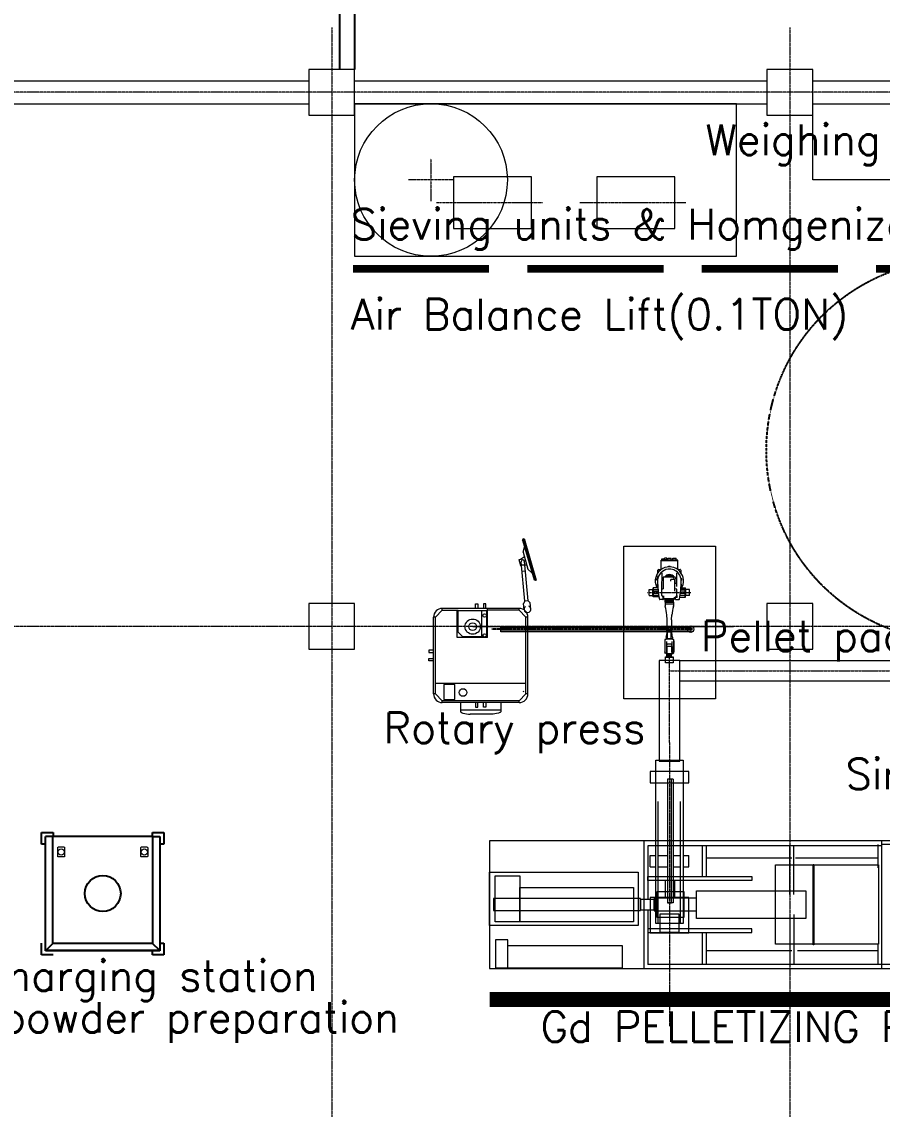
# Model space of a CAD drawing. Extents: x -59767 to 1106559, y -1290 to 1129522.
# Drawn here: x 100148 to 111419, y 289767 to 304019 of the extents above; entities that cross this region are included whole.
import ezdxf
from ezdxf.enums import TextEntityAlignment as Align

# ---------------------------------------------------------------- set-up
doc = ezdxf.new("R2010")
doc.units = 0
doc.linetypes.add('CENTER', pattern=[2, 1.25, -0.25, 0.25, -0.25])
doc.linetypes.add('HID', pattern=[3, 2, -1])
doc.layers.add('1', color=2, linetype='CONTINUOUS')
doc.layers.add('CY', color=4, linetype='CONTINUOUS')
for name, color, linetype, lineweight in [('COLUMN', 2, 'CONTINUOUS', 9), ('TEXT', 3, 'CONTINUOUS', 9), ('WALL_300', 7, 'CONTINUOUS', 9), ('중간선', 5, 'CONTINUOUS', 9), ('중심선', 1, 'CENTER', 9)]:
    doc.layers.add(name, color=color, linetype=linetype, lineweight=lineweight)
doc.styles.get("Standard").update_dxf_attribs({"font": 'romans.shx', "bigfont": 'whtgtxt.shx'})

# ---------------------------------------------------------------- blocks, each defined once
blk = doc.blocks.new('column600')
at = {"layer": 'COLUMN', "linetype": 'Continuous'}
blk.add_lwpolyline([(-300, -300), (300, -300), (300, 300), (-300, 300)], close=True, dxfattribs=at)

msp = doc.modelspace()

# ---------------------------------------------------------------- linework, layer by layer
at = {"layer": '1', "linetype": 'HID', "ltscale": 0.5}
msp.add_circle((112401.2, 298399.3), 2500, dxfattribs=at)
at = {"layer": 'CY'}
for p, q in [((104308.2, 305444.9), (104308.2, 303394.9)), ((104508.2, 305444.9), (104508.2, 303394.9))]:
    msp.add_line(p, q, dxfattribs=at)
at = {"layer": 'WALL_300', "linetype": 'Continuous', "lineweight": 9}
for p, q in [((98508.2, 303244.9), (103908.7, 303244.9)), ((104508.2, 303244.9), (109908.7, 303244.9)), ((110508.2, 303244.9), (115908.2, 303244.9)), ((98508.2, 302944.9), (103908.7, 302944.9)), ((104508.2, 302944.9), (109908.7, 302944.9)), ((110508.2, 302944.9), (115908.2, 302944.9))]:
    msp.add_line(p, q, dxfattribs=at)
at = {"layer": '중간선'}
for p, q in [((106706.2, 297226.6), (106717.2, 297242.6)), ((106706.2, 297226.6), (106857.4, 296703.9)), ((106717.2, 297242.6), (106726.8, 297245.4)), ((106717.2, 297242.6), (106875.2, 296696.2)), ((106726.8, 297245.4), (106884.8, 296698.9)), ((106679.1, 296977.2), (106718.1, 297000.1)), ((106714.8, 297065.6), (106732.6, 297135.3)), ((106714.8, 297065.6), (106778.7, 296844.6)), ((106718.1, 297000.1), (106731.5, 297007.9)), ((106656.9, 296970.8), (106679.1, 296977.2)), ((106656.9, 296970.8), (106679.1, 296893.9)), ((106679.1, 296893.9), (106701.3, 296900.3)), ((106738.7, 296424.8), (106689.3, 296942.7)), ((106701, 296900.2), (106762, 296902.3)), ((106782.5, 296429), (106732.4, 296950.9)), ((108521, 296839), (108521.3, 296960.3)), ((108521.3, 296960.3), (108741.3, 296959.9)), ((108522.3, 296960.3), (108522.3, 296963.5)), ((108543.9, 296963.5), (108522.3, 296963.5)), ((108532.7, 296978.5), (108548.3, 296978.5)), ((108532.7, 296963.5), (108532.7, 296978.5)), ((108537.3, 296963.5), (108537.3, 296970.5)), ((108559.2, 296970.4), (108537.3, 296970.5)), ((108540.5, 296970.5), (108540.5, 296978.5)), ((108542.8, 296963.5), (108542.8, 296970.5)), ((108713.9, 296963.2), (108543.9, 296963.5)), ((108548.3, 296978.5), (108563.9, 296978.4)), ((108554.3, 296970.4), (108548.3, 296970.5)), ((108553.7, 296963.4), (108553.8, 296970.4)), ((108556.1, 296970.4), (108556.1, 296978.4)), ((108559.2, 296963.4), (108559.2, 296970.4)), ((108598.8, 296967.7), (108563.8, 296967.7)), ((108563.8, 296963.4), (108563.8, 296967.7)), ((108598.8, 296965), (108563.8, 296965)), ((108563.9, 296967.7), (108563.9, 296978.4)), ((108597.3, 296987.6), (108565.3, 296987.6)), ((108565.3, 296967.7), (108565.3, 296987.6)), ((108597.3, 296967.7), (108597.3, 296987.6)), ((108598.8, 296963.4), (108598.8, 296967.7)), ((108601.7, 296965.4), (108727.7, 296965.1)), ((108601.7, 296963.4), (108601.7, 296965.4)), ((108605.8, 296967.7), (108656.8, 296967.6)), ((108605.8, 296965.4), (108605.8, 296967.7)), ((108608.2, 296967.6), (108608.3, 296987.5)), ((108608.3, 296987.5), (108654.4, 296987.5)), ((108620.1, 296884.6), (108642.1, 296884.6)), ((108620.1, 296874.8), (108620.1, 296884.6)), ((108642.1, 296874.8), (108642.1, 296884.6)), ((108654.3, 296967.6), (108654.4, 296987.5)), ((108656.8, 296965.3), (108656.8, 296967.6)), ((108671.8, 296967.5), (108722.8, 296967.4)), ((108671.8, 296965.2), (108671.8, 296967.5)), ((108674.2, 296967.5), (108674.3, 296987.4)), ((108674.3, 296987.4), (108720.4, 296987.3)), ((108740.3, 296963.1), (108713.9, 296963.2)), ((108720.3, 296967.4), (108720.4, 296987.3)), ((108722.8, 296965.1), (108722.8, 296967.4)), ((108727.7, 296963.1), (108727.7, 296965.1)), ((108740.3, 296959.9), (108740.3, 296963.1)), ((108741, 296838.7), (108741.3, 296959.9)), ((106745.2, 296820.4), (106701.4, 296816.2)), ((106778.7, 296844.6), (106831, 296795.2)), ((108465.8, 296704.4), (108465.8, 296716.4)), ((108468.8, 296719.4), (108474.5, 296719.4)), ((108474.9, 296746.4), (108474.8, 296719.4)), ((108475.9, 296746.4), (108474.9, 296746.4)), ((108475.9, 296747.4), (108475.8, 296719.5)), ((108485.2, 296750.4), (108478.9, 296750.4)), ((108481, 296798.7), (108481, 296830.4)), ((108491, 296840.4), (108511, 296840.3)), ((108526.1, 296795.3), (108531, 296795.3)), ((108533.6, 296583.3), (108533.9, 296792.3)), ((108550.4, 296740.3), (108550.1, 296585.3)), ((108674.9, 296740), (108550.4, 296740.3)), ((108659.3, 296712.4), (108687.3, 296712.3)), ((108693.8, 296739.7), (108678.2, 296739.7)), ((108686.8, 296728), (108686.8, 296712.3)), ((108714.3, 296719.7), (108708.3, 296719.7)), ((108708.8, 296735.4), (108708.8, 296718.6)), ((108717.8, 296719.7), (108714.3, 296719.7)), ((108717.8, 296719.7), (108717.7, 296657.7)), ((108727.6, 296618.6), (108727.9, 296791.9)), ((108735.8, 296794.9), (108731, 296794.9)), ((108751, 296839.9), (108771, 296839.9)), ((108781, 296829.8), (108781, 296798.1)), ((108792.8, 296718.8), (108787.2, 296718.8)), ((108795.8, 296703.8), (108795.8, 296715.8)), ((106875.2, 296696.2), (106857.4, 296703.9)), ((106884.8, 296698.9), (106875.2, 296696.2)), ((108365.4, 296502.6), (108365.6, 296578.6)), ((108367.6, 296580.6), (108413.6, 296580.5)), ((108413.4, 296500.5), (108413.6, 296580.5)), ((108413.6, 296580), (108417.6, 296580)), ((108417.4, 296480.5), (108417.6, 296600.5)), ((108417.4, 296480.5), (108417.6, 296600.5)), ((108479, 296600.4), (108417.6, 296600.5)), ((108417.6, 296579.5), (108480.7, 296579.4)), ((108423.4, 296480.5), (108423.6, 296600.5)), ((108463.6, 296623.4), (108477.6, 296623.4)), ((108463.6, 296618.2), (108463.6, 296622.6)), ((108463.6, 296617.4), (108477.6, 296617.4)), ((108463.6, 296613.4), (108477.6, 296613.4)), ((108463.6, 296612.4), (108463.6, 296612.6)), ((108463.6, 296612.4), (108477.6, 296612.4)), ((108463.7, 296628.4), (108477.3, 296628.4)), ((108463.7, 296628.2), (108463.7, 296628.4)), ((108463.7, 296627.4), (108477.3, 296627.4)), ((108468.8, 296701.4), (108470.9, 296701.4)), ((108473.1, 296600.4), (108473.1, 296612.4)), ((108473.2, 296628.4), (108473.2, 296643.9)), ((108474.8, 296699.5), (108474.7, 296647.4)), ((108475.6, 296612.4), (108475.7, 296628.4)), ((108475.8, 296697.5), (108475.7, 296648.2)), ((108477.6, 296612.4), (108477.6, 296621.1)), ((108532.4, 296500.3), (108532.6, 296580.3)), ((108537.6, 296585.3), (108550.1, 296585.3)), ((108643.3, 296696.4), (108643.3, 296687.4)), ((108703, 296559.3), (108703.3, 296696.3)), ((108714.2, 296657.7), (108703.1, 296657.7)), ((108723.6, 296584.9), (108703.6, 296585)), ((108717.7, 296657.7), (108714.2, 296657.7)), ((108728.4, 296499.9), (108728.6, 296579.9)), ((108843.6, 296578.7), (108780.4, 296578.8)), ((108782.2, 296599.8), (108843.6, 296599.7)), ((108797.6, 296622.8), (108783.6, 296622.8)), ((108783.6, 296611.8), (108783.6, 296620.6)), ((108797.6, 296616.8), (108783.6, 296616.8)), ((108797.6, 296612.8), (108783.6, 296612.8)), ((108797.6, 296611.8), (108783.6, 296611.8)), ((108797.7, 296626.8), (108784, 296626.8)), ((108797.7, 296627.8), (108784.1, 296627.8)), ((108785.6, 296611.8), (108785.7, 296627.8)), ((108788.1, 296599.8), (108788.1, 296611.8)), ((108788.2, 296627.8), (108788.2, 296643.3)), ((108792.8, 296700.8), (108790.7, 296700.8)), ((108797.6, 296617.6), (108797.6, 296622)), ((108797.6, 296611.8), (108797.6, 296612)), ((108797.7, 296627.6), (108797.7, 296627.8)), ((108837.4, 296479.7), (108837.6, 296599.7)), ((108843.4, 296479.7), (108843.6, 296599.7)), ((108843.4, 296479.7), (108843.6, 296599.7)), ((108843.6, 296580.2), (108843.4, 296499.2)), ((108847.6, 296579.2), (108843.6, 296579.2)), ((108847.4, 296499.7), (108847.6, 296579.7)), ((108893.6, 296579.6), (108847.6, 296579.7)), ((108895.4, 296501.6), (108895.6, 296577.6)), ((106738.7, 296424.8), (106718.4, 296395.2)), ((106782.5, 296429), (106738.7, 296424.8)), ((106808, 296403.8), (106782.5, 296429)), ((108367.4, 296500.6), (108413.4, 296500.5)), ((108413.4, 296501), (108417.4, 296501)), ((108417.4, 296501.5), (108490.4, 296501.4)), ((108493.9, 296480.4), (108417.4, 296480.5)), ((108423.5, 296555.5), (108483.1, 296555.4)), ((108423.5, 296525.5), (108486.9, 296525.4)), ((108544, 296448.3), (108504.2, 296448.3)), ((108538.2, 296494), (108545.3, 296481.6)), ((108548.6, 296450.5), (108548.7, 296478.1)), ((108549, 296477.9), (108552.4, 296476)), ((108551.6, 296451.8), (108560.7, 296462.6)), ((108552.4, 296495.7), (108552.4, 296462.7)), ((108559.9, 296462.7), (108552.4, 296462.7)), ((108562.7, 296460.7), (108697.9, 296460.5)), ((108563.9, 296460.7), (108563.8, 296453.7)), ((108563.9, 296460.7), (108563.8, 296453.7)), ((108696.8, 296453.5), (108563.8, 296453.7)), ((108696.8, 296453.5), (108563.8, 296453.7)), ((108572.8, 296447.2), (108572.8, 296453.7)), ((108572.8, 296447.2), (108687.8, 296447)), ((108685.3, 296447), (108572.8, 296447.2)), ((108575.3, 296412.2), (108575.3, 296447.2)), ((108575.3, 296431.7), (108685.3, 296431.5)), ((108685.3, 296447), (108687.8, 296447)), ((108685.3, 296412), (108685.3, 296447)), ((108685.3, 296431.5), (108685.3, 296447)), ((108685.3, 296447), (108687.8, 296447)), ((108685.3, 296412), (108685.3, 296447)), ((108691.3, 296446), (108685.3, 296446)), ((108687.8, 296447), (108687.8, 296453.5)), ((108691.3, 296453.5), (108691.3, 296446)), ((108691.3, 296446.5), (108691.5, 296446.5)), ((108691.5, 296446.5), (108691.6, 296453.5)), ((108691.5, 296447), (108695.3, 296447)), ((108735.8, 296539.9), (108691.9, 296540)), ((108695.3, 296453.5), (108695.3, 296447)), ((108696.9, 296460.5), (108696.8, 296453.5)), ((108697.9, 296460.5), (108697.9, 296479.5)), ((108711.8, 296477.6), (108697.9, 296469.7)), ((108709.1, 296451.5), (108697.9, 296464.9)), ((108728.4, 296475.2), (108708.4, 296475.2)), ((108712, 296451.1), (108712.1, 296473.7)), ((108722.7, 296493.7), (108715.5, 296481.3)), ((108716.7, 296448), (108756.6, 296447.9)), ((108728.4, 296499.2), (108728.4, 296499.2)), ((108731.4, 296478.2), (108731.4, 296496.2)), ((108766.9, 296479.9), (108843.4, 296479.7)), ((108843.4, 296500.7), (108770.4, 296500.9)), ((108837.5, 296524.7), (108774.1, 296524.8)), ((108837.5, 296554.7), (108777.9, 296554.8)), ((108847.4, 296500.2), (108843.4, 296500.2)), ((108893.4, 296499.6), (108847.4, 296499.7)), ((105656.2, 296306.6), (105566.2, 296216.6)), ((106662.2, 296331.6), (105656.2, 296331.6)), ((105656.2, 296306.6), (105656.2, 296331.6)), ((105656.2, 296306.6), (105863.2, 296306.6)), ((105853.2, 295947.6), (105853.2, 296306.6)), ((105863.2, 296017.6), (105863.2, 296306.6)), ((106241.2, 296297.6), (105863.2, 296297.6)), ((106091.2, 296331.6), (106091.2, 296391.6)), ((106091.2, 296391.6), (106121.2, 296391.6)), ((106121.2, 296391.6), (106121.2, 296331.6)), ((106176.2, 295957.6), (106176.2, 296297.6)), ((106227.2, 296391.6), (106197.2, 296391.6)), ((106197.2, 296391.6), (106197.2, 296331.6)), ((106227.2, 296331.6), (106227.2, 296391.6)), ((106662.2, 296306.6), (106241.2, 296306.6)), ((106241.2, 295947.6), (106241.2, 296306.6)), ((106248.2, 295947.6), (106248.2, 296331.6)), ((106662.2, 296306.6), (106662.2, 296331.6)), ((106752.2, 296216.6), (106662.2, 296306.6)), ((106726.5, 296312), (106718.4, 296395.2)), ((106815.8, 296319.7), (106808, 296403.8)), ((108575.3, 296411.2), (108575.2, 296366.2)), ((108685.2, 296384.5), (108575.2, 296384.7)), ((108577.4, 296357.9), (108575.2, 296366.2)), ((108575.3, 296412.2), (108685.3, 296412)), ((108575.3, 296412.2), (108685.3, 296412)), ((108575.3, 296411.2), (108685.3, 296411)), ((108588.3, 296412.2), (108588.3, 296411.2)), ((108672.3, 296412), (108672.3, 296411)), ((108682.9, 296357.7), (108685.2, 296366)), ((108682.9, 296357.7), (108685.2, 296366)), ((108685.3, 296411), (108685.2, 296366)), ((105566.2, 296216.6), (105541.2, 296216.6)), ((105541.2, 295210.6), (105541.2, 296216.6)), ((105566.2, 295210.6), (105566.2, 296216.6)), ((106777.2, 296216.6), (106752.2, 296216.6)), ((106752.2, 295210.6), (106752.2, 296216.6)), ((106777.2, 295210.6), (106777.2, 296216.6)), ((108600.4, 296182.4), (108596.2, 296244.4)), ((108659.3, 296182.3), (108663.7, 296244.3)), ((105923.2, 295957.6), (105863.2, 296017.6)), ((106054.2, 296091.6), (109472.1, 296091.6)), ((106425.1, 296023.6), (106425.1, 296093.6)), ((106425.1, 296093.6), (108910.1, 296093.6)), ((106425.1, 296078.6), (108910.1, 296078.6)), ((106425.1, 296038.6), (108910.1, 296038.6)), ((108910.1, 296023.6), (106425.1, 296023.6)), ((108602.1, 296046.6), (108602.1, 296034.5)), ((108657.1, 296046.5), (108657.1, 296046.8)), ((108657.1, 296046.5), (108657.1, 296034.4)), ((108910.1, 296093.6), (108910.1, 296023.6)), ((106248.2, 295947.6), (105853.2, 295947.6)), ((106176.2, 295957.6), (105923.2, 295957.6)), ((108570.2, 295908), (108569.9, 295759.9)), ((108572.9, 295912.7), (108570.2, 295908)), ((108572.9, 295923.5), (108572.6, 295744.4)), ((108585.7, 295927.5), (108573.5, 295924.3)), ((108671.2, 295929), (108587.6, 295929.2)), ((108587.9, 295955.9), (108595.2, 295982.7)), ((108587.9, 295955.9), (108587.9, 295933.2)), ((108587.9, 295929.2), (108587.9, 295933.2)), ((108670.9, 295933), (108587.9, 295933.2)), ((108670.9, 295933), (108587.9, 295933.2)), ((108587.9, 295933.2), (108670.9, 295933)), ((108594.8, 295897), (108594.7, 295834.7)), ((108653.8, 295860.1), (108604.8, 295860.2)), ((108663.8, 295896.9), (108663.7, 295834.5)), ((108670.9, 295955.8), (108663.8, 295982.6)), ((108670.9, 295955.8), (108670.9, 295933)), ((108670.9, 295929), (108670.9, 295933)), ((108673.1, 295927.4), (108685.3, 295924.1)), ((108685.9, 295923.3), (108685.6, 295744.2)), ((108685.9, 295912.5), (108688.6, 295907.8)), ((108688.6, 295907.8), (108688.3, 295759.7)), ((105541.2, 295781.6), (105481.2, 295781.6)), ((105481.2, 295781.6), (105481.2, 295751.6)), ((105481.2, 295751.6), (105541.2, 295751.6)), ((108572.6, 295755.2), (108569.9, 295759.9)), ((108575.9, 295742.9), (108573.2, 295743.6)), ((108589.1, 295742.7), (108577.2, 295742.7)), ((108592.2, 295832.7), (108592.1, 295745.7)), ((108595.1, 295760.2), (108592.1, 295760.2)), ((108595.2, 295820.2), (108592.2, 295820.2)), ((108593.7, 295833.7), (108593.2, 295833.7)), ((108595.1, 295759.2), (108595.2, 295821.2)), ((108596.6, 295759.2), (108595.1, 295759.2)), ((108596.7, 295821.2), (108595.2, 295821.2)), ((108596.7, 295832.2), (108596.5, 295736.2)), ((108661.5, 295736), (108596.6, 295736.2)), ((108660.7, 295832), (108596.8, 295832.2)), ((108597, 295728.2), (108597, 295736.2)), ((108597, 295728.2), (108661, 295728)), ((108597.5, 295724.2), (108597.5, 295728.2)), ((108597.5, 295724.2), (108660.5, 295724.1)), ((108598, 295703.7), (108598, 295724.2)), ((108660, 295703.6), (108660, 295724.1)), ((108660.5, 295724.1), (108660.5, 295728)), ((108661, 295728), (108661, 295736)), ((108661.7, 295831), (108661.6, 295736)), ((108661.6, 295759), (108663.1, 295759)), ((108661.7, 295821), (108663.2, 295821)), ((108663.1, 295759), (108663.2, 295821)), ((108666.1, 295760.8), (108663.1, 295760.8)), ((108666.2, 295819.3), (108663.2, 295819.3)), ((108664.7, 295833.5), (108666.2, 295833.5)), ((108666.1, 295760), (108666.2, 295820)), ((108667.1, 295760), (108666.1, 295760)), ((108667.2, 295820), (108666.2, 295820)), ((108667.2, 295832.5), (108667.1, 295745.5)), ((108672.1, 295742.5), (108670.1, 295742.5)), ((108670.1, 295742.5), (108670.1, 295741.3)), ((108670.1, 295741.3), (108680.1, 295741.3)), ((108672.1, 295742.5), (108680.9, 295742.5)), ((108680.1, 295742.5), (108680.1, 295741.3)), ((108682.2, 295742.7), (108685, 295743.4)), ((108685.6, 295755), (108688.3, 295759.7)), ((105481.2, 295645.6), (105481.2, 295675.6)), ((105481.2, 295675.6), (105541.2, 295675.6)), ((105541.2, 295645.6), (105481.2, 295645.6)), ((108578.8, 295616.9), (108579, 295696.9)), ((108678.8, 295616.7), (108578.8, 295616.9)), ((108579, 295696.9), (108679, 295696.7)), ((108679, 295693), (108579, 295693.2)), ((108579, 295693.2), (108579, 295687.2)), ((108679, 295687), (108579, 295687.2)), ((108596.5, 295696.9), (108596.5, 295699.2)), ((108661.5, 295699), (108596.5, 295699.2)), ((108598, 295703.7), (108660, 295703.6)), ((108604.2, 295699.7), (108604.2, 295703.7)), ((108653.7, 295699.6), (108604.2, 295699.7)), ((108610, 295699.1), (108610, 295699.6)), ((108648, 295699.6), (108653.7, 295699.6)), ((108648, 295699.1), (108648, 295699.6)), ((108653.7, 295699.6), (108653.7, 295703.6)), ((108656.5, 295696.8), (108656.5, 295699.1)), ((108661.5, 295696.8), (108661.5, 295699)), ((108679, 295696.7), (108678.8, 295616.7)), ((108679, 295693), (108679, 295687)), ((106752.2, 295348.6), (105566.2, 295348.6)), ((105566.2, 295210.6), (105541.2, 295210.6)), ((105566.2, 295210.6), (105656.2, 295120.6)), ((106752.2, 295210.6), (106662.2, 295120.6)), ((106717.2, 295242.6), (106726.8, 295245.4)), ((106777.2, 295210.6), (106752.2, 295210.6)), ((105656.2, 295095.6), (105656.2, 295120.6)), ((106662.2, 295120.6), (105656.2, 295120.6)), ((106662.2, 295095.6), (105656.2, 295095.6)), ((105896.2, 295095.6), (105896.2, 294975.6)), ((106091.2, 295095.6), (106091.2, 295035.6)), ((106091.2, 295035.6), (106121.2, 295035.6)), ((106121.2, 295035.6), (106121.2, 295095.6)), ((106197.2, 295035.6), (106197.2, 295095.6)), ((106227.2, 295035.6), (106197.2, 295035.6)), ((106227.2, 295095.6), (106227.2, 295035.6)), ((106422.2, 295095.6), (106422.2, 294975.6)), ((106662.2, 295095.6), (106662.2, 295120.6)), ((106422.2, 294995.6), (105896.2, 294995.6)), ((106297.2, 294943.1), (106021.2, 294943.1)), ((108678.7, 294094), (108606.7, 294094)), ((108678.7, 294094), (108678.7, 292473.7)), ((108485.5, 292203.3), (108485.5, 293800.2)), ((108777.8, 292203.3), (108777.8, 293800.2)), ((108300.4, 291613.3), (108300.4, 293285.2)), ((111409.2, 293221.3), (108350.4, 293221.3)), ((108350.4, 293221.3), (108350.4, 292518)), ((109065.4, 292816.5), (109065.4, 293221.3)), ((109115.4, 292816.5), (109115.4, 293221.3)), ((110209.2, 292580.5), (110209.2, 293221.3)), ((110259.2, 292580.5), (110259.2, 293221.3)), ((111359.1, 293235.2), (111359.1, 292932.1)), ((111409.1, 293285.2), (111409.1, 291613.3)), ((112240.4, 293235.2), (111409.1, 293235.2)), ((111409.1, 293235.2), (111409.1, 292479)), ((108376.9, 292944), (108376.9, 293094)), ((108376.9, 293094), (108452.6, 293094)), ((108485.5, 293094), (108606.7, 293094)), ((108678.7, 293094), (108777.8, 293094)), ((108810.7, 293094), (108886.2, 293094)), ((108886.2, 292944), (108886.2, 293094)), ((110234.2, 293057.1), (109115.4, 293057.1)), ((111359.2, 293057.1), (110284.2, 293057.1)), ((108376.9, 292944), (108452.6, 292944)), ((108485.5, 292944), (108606.7, 292944)), ((108678.7, 292944), (108777.8, 292944)), ((108810.7, 292944), (108886.2, 292944)), ((108575.4, 292766.5), (108575.4, 292532.1)), ((108700.4, 292532.1), (108700.4, 292766.5)), ((108678.7, 292473.7), (108606.7, 292473.7)), ((108350.4, 292379.9), (108350.4, 291663.3)), ((110209.2, 292318), (110209.2, 291663.3)), ((110259.2, 292318), (110259.2, 291663.3)), ((109065.4, 291663.3), (109065.4, 292082.1)), ((109115.4, 291663.3), (109115.4, 292082.1)), ((111359.2, 291928.9), (111359.2, 291663.3)), ((110234.2, 291841.5), (109115.4, 291841.5)), ((111359.2, 291841.5), (110309.2, 291841.5)), ((111409.2, 291663.3), (108350.4, 291663.3)), ((112240.4, 291663.3), (111409.1, 291663.3))]:
    msp.add_line(p, q, dxfattribs=at)
at = {"layer": '중간선', "linetype": 'Continuous', "lineweight": 25}
for p, q in [((100408.7, 293242.9), (100408.7, 293392.9)), ((100408.7, 293392.9), (100558.7, 293392.9)), ((100458.7, 291842.9), (100458.7, 293342.9)), ((100462.7, 293342.9), (100458.7, 293342.9)), ((100554.7, 293342.9), (100462.7, 293342.9)), ((100554.7, 291938.9), (100554.7, 293342.9)), ((100558.7, 293342.9), (100554.7, 293342.9)), ((100558.7, 293392.9), (100558.7, 293342.9)), ((101858.7, 293342.9), (100558.7, 293342.9)), ((101858.7, 293392.9), (102008.7, 293392.9)), ((101858.7, 293342.9), (101858.7, 293392.9)), ((101858.7, 293342.9), (101862.7, 293342.9)), ((101862.7, 293342.9), (101862.7, 291938.9)), ((101862.7, 293342.9), (101954.7, 293342.9)), ((101954.7, 293342.9), (101958.7, 293342.9)), ((101958.7, 293342.9), (101958.7, 291842.9)), ((102008.7, 293392.9), (102008.7, 293242.9)), ((100458.7, 293242.9), (100408.7, 293242.9)), ((102008.7, 293242.9), (101958.7, 293242.9)), ((100408.7, 291792.9), (100408.7, 291942.9)), ((100462.7, 291846.9), (100554.7, 291938.9)), ((101862.7, 291938.9), (100554.7, 291938.9)), ((101954.7, 291846.9), (101862.7, 291938.9)), ((101958.7, 291942.9), (102008.7, 291942.9)), ((102008.7, 291942.9), (102008.7, 291792.9)), ((100558.7, 291792.9), (100408.7, 291792.9)), ((100458.7, 291842.9), (100462.7, 291846.9)), ((100462.7, 291846.9), (100458.7, 291842.9)), ((101958.7, 291842.9), (100458.7, 291842.9)), ((101954.7, 291846.9), (100462.7, 291846.9)), ((101858.7, 291792.9), (101858.7, 291842.9)), ((102008.7, 291792.9), (101858.7, 291792.9)), ((101954.7, 291846.9), (101958.7, 291842.9))]:
    msp.add_line(p, q, dxfattribs=at)
at = {"layer": '중간선'}
for points in [[(104508.2, 300944.9), (109508.2, 300944.9), (109508.2, 302944.9), (104508.2, 302944.9)], [(112208.2, 301944.9), (110508.2, 301944.9), (110508.2, 302944.9), (112208.2, 302944.9)], [(106823, 301985), (105801.2, 301985), (105801.2, 301308.4), (106823, 301308.4)], [(108700.5, 301985), (107678.7, 301985), (107678.7, 301308.4), (108700.5, 301308.4)], [(109234.8, 295145.7), (108034.8, 295145.7), (108034.8, 297145.7), (109234.8, 297145.7)], [(108599.3, 296048.5), (108656.7, 296048.4), (108656.6, 296021.6), (108599.2, 296021.7)], [(108606.9, 296021.7), (108649, 296021.6), (108648.8, 295933.4), (108606.7, 295933.4)], [(108496.6, 294328.3), (108766.6, 294328.3), (108766.6, 295645.9), (108496.6, 295645.9)], [(108766.6, 295645.9), (118550.2, 295645.9), (118550.2, 295375.9), (108766.6, 295375.9)], [(105822.2, 295333.6), (105677.2, 295333.6), (105677.2, 295136.6), (105822.2, 295136.6)], [(108810.7, 292203.3), (108452.6, 292203.3), (108452.6, 294344), (108810.7, 294344)], [(108377, 294044), (108886.4, 294044), (108886.4, 294194), (108377, 294194)], [(108606.7, 292473.7), (108656.7, 292473.7), (108656.7, 294094), (108606.7, 294094)], [(115996.7, 293285.2), (106275.4, 293285.2), (106275.4, 291613.3), (115996.7, 291613.3)], [(106273.2, 292874.3), (108223.2, 292874.3), (108223.2, 292174.3), (106273.2, 292174.3)], [(110021.7, 292969.6), (111371.7, 292969.6), (111371.7, 291928.9), (110021.7, 291928.9)], [(110521.7, 291922.7), (110515.4, 291922.7), (110515.4, 292975.8), (110521.7, 292975.8)], [(106348.8, 292824.3), (106673.8, 292824.3), (106673.8, 292224.3), (106348.8, 292224.3)], [(108350.4, 292766.5), (108350.4, 292816.5), (109709.2, 292816.5), (109709.2, 292766.5)], [(108161.3, 292224.3), (106673.8, 292224.3), (106673.8, 292674.3), (108161.3, 292674.3)], [(108984.2, 292630.5), (110418.5, 292630.5), (110418.5, 292268), (108984.2, 292268)], [(108250.4, 292528.7), (106325.4, 292528.7), (106325.4, 292369.9), (108250.4, 292369.9)], [(108433.1, 292518), (108250.4, 292518), (108250.4, 292379.9), (108433.1, 292379.9)], [(108376.9, 292078.3), (108886.2, 292078.3), (108886.2, 292544), (108376.9, 292544)], [(108984.2, 292532.1), (108433.1, 292532.1), (108433.1, 292366.5), (108984.2, 292366.5)], [(108506.6, 292087.7), (108756.6, 292087.7), (108756.6, 292325.2), (108506.6, 292325.2)], [(108350.4, 292132.1), (108350.4, 292082.1), (109709.2, 292082.1), (109709.2, 292132.1)], [(106514.1, 291988.9), (106351.6, 291988.9), (106351.6, 291618.6), (106514.1, 291618.6)], [(106514.1, 291914.9), (108012.9, 291914.9), (108012.9, 291614.9), (106514.1, 291614.9)]]:
    msp.add_lwpolyline(points, close=True, dxfattribs=at)
at = {"layer": '중간선', "color": 2, "const_width": 100}
for points in [[(104484.9, 300780.3), (106269.4, 300780.3)], [(106769.4, 300780.3), (108554, 300780.3)], [(109054, 300780.3), (110838.6, 300780.3)], [(111338.6, 300780.3), (113123.1, 300780.3)]]:
    msp.add_lwpolyline(points, dxfattribs=at)
at = {"layer": '중간선'}
for points in [[(108708.8, 296735.4), (108708.7, 296736), (108708.3, 296736.5), (108707.7, 296737), (108706.8, 296737.5), (108705.7, 296738), (108704.4, 296738.4), (108703, 296738.8), (108701.3, 296739.1), (108699.6, 296739.3), (108697.7, 296739.5), (108695.8, 296739.6), (108693.8, 296739.7)], [(108469.1, 292448.7), (108469.1, 292619), (108819.1, 292619), (108819.1, 292278.3), (108469.1, 292278.3), (108469.1, 292448.7)]]:
    msp.add_lwpolyline(points, dxfattribs=at)
for points in [[(100619.4, 293084.1), (100619.4, 293194.1, -0.4142136), (100629.4, 293204.1), (100699.4, 293204.1, -0.4142136), (100709.4, 293194.1), (100709.4, 293084.1, -0.4142136), (100699.4, 293074.1), (100629.4, 293074.1, -0.4142136)], [(101707.9, 293084.1), (101707.9, 293194.1, -0.4142136), (101717.9, 293204.1), (101787.9, 293204.1, -0.4142136), (101797.9, 293194.1), (101797.9, 293084.1, -0.4142136), (101787.9, 293074.1), (101717.9, 293074.1, -0.4142136)]]:
    msp.add_lwpolyline(points, format="xyb", close=True, dxfattribs=at)
at = {"layer": '중간선', "color": 2, "linetype": 'CENTER', "ltscale": 500, "const_width": 200}
msp.add_lwpolyline([(106275.4, 291205.1), (118627.7, 291205.1)], dxfattribs=at)
at = {"layer": '중간선'}
for centre, radius in [((105508.2, 301944.9), 1000), ((106054.2, 296091.6), 100), ((106054.2, 296091.6), 50), ((106211.2, 296237.6), 22), ((106211.2, 295977.6), 22), ((108910.1, 296058.6), 41.7), ((105929.2, 295228.6), 50), ((100664.4, 293139.1), 41), ((101752.9, 293139.1), 41)]:
    msp.add_circle(centre, radius, dxfattribs=at)
at = {"layer": '중간선', "linetype": 'Continuous', "lineweight": 25}
msp.add_circle((101208.7, 292594.9), 235, dxfattribs=at)
at = {"layer": '중간선'}
for centre, radius, start, end in [((106711.2, 296944.8), 22, 16.13037, 185.44383), ((108630.8, 296690.1), 185, 335.87323, 203.92043), ((108468.8, 296716.4), 3, 89.89684, 179.89678), ((108474.5, 296724.4), 5, 269.89681, 347.62793), ((108478.9, 296747.4), 3, 89.89684, 179.89684), ((108630.8, 296690.1), 155, 96.65315, 175.62258), ((108491, 296830.4), 10, 89.89684, 179.89684), ((108485.2, 296755.4), 5, 269.89684, 335.10297), ((108526, 296775.3), 20, 89.89684, 140.87402), ((108511.1, 296850.3), 10, 269.89684, 359.89683), ((108530.9, 296792.3), 3, 359.89683, 89.89684), ((108630.8, 296690.1), 83, 36.54686, 142.85414), ((108630.8, 296690.1), 74.5, 41.70786, 137.74161), ((108630.8, 296690.1), 60.5, 55.63227, 124.16139), ((108630.8, 296690.1), 155, 40.72904, 96.65316), ((108659.3, 296696.4), 16, 89.89683, 179.89684), ((108674.8, 296728), 12, 359.89683, 89.89684), ((108687.3, 296696.3), 16, 359.89675, 89.89684), ((108730.9, 296791.9), 3, 89.89684, 179.89684), ((108735.8, 296774.9), 20, 38.91964, 89.89684), ((108751.1, 296849.9), 10, 179.89684, 269.89684), ((108630.8, 296690.1), 155, 359.89683, 38.91964), ((108771, 296829.9), 10, 359.89683, 89.89684), ((108787.2, 296723.8), 5, 192.16574, 269.89684), ((108792.8, 296715.8), 3, 359.89686, 89.89684), ((108367.6, 296578.6), 2, 89.89685, 179.89684), ((108463.6, 296625.4), 2, 109.36805, 250.42561), ((108463.6, 296615.4), 2, 109.36805, 250.42561), ((108630.8, 296690.1), 185, 204.24309, 209.00674), ((108462.7, 296628.2), 1, 289.36805, 359.89683), ((108462.6, 296622.6), 1, 359.89683, 70.42561), ((108462.6, 296618.2), 1, 289.36805, 359.89683), ((108462.6, 296612.6), 1, 359.89683, 70.42561), ((108468.8, 296704.4), 3, 179.89678, 269.89681), ((108470.9, 296696.4), 5, 357.74776, 89.89684), ((108478.2, 296643.9), 5, 110.63442, 179.89684), ((108630.8, 296690.1), 155, 175.62258, 179.89684), ((109675.8, 296688.2), 1200, 179.89681, 191.33593), ((108473.7, 296604.4), 5, 306.76673, 3.98948), ((108537.6, 296580.3), 5, 89.89682, 179.89685), ((108703.6, 296580), 5, 89.89687, 95.65186), ((108723.6, 296579.9), 5, 359.89681, 89.89684), ((107585.8, 296692), 1200, 348.45774, 359.89683), ((108785.2, 296575.8), 5, 143.02692, 174.4682), ((108787.5, 296603.8), 5, 175.80419, 233.02693), ((108783.2, 296643.3), 5, 359.89683, 69.15924), ((108790.7, 296695.8), 5, 89.89684, 182.04591), ((108630.8, 296690.1), 185, 330.78692, 335.55057), ((108792.8, 296703.8), 3, 269.89684, 359.89686), ((108798.6, 296622), 1, 109.36805, 179.89684), ((108798.6, 296617.6), 1, 179.89684, 250.42561), ((108798.6, 296612), 1, 109.36805, 179.89684), ((108798.7, 296627.6), 1, 179.89684, 250.42561), ((108797.6, 296624.8), 2, 289.36805, 70.42561), ((108797.6, 296614.8), 2, 289.36805, 70.42561), ((108893.6, 296577.6), 2, 359.89683, 89.89685), ((108367.4, 296502.6), 2, 179.89684, 269.89685), ((108504.1, 296453.3), 5, 191.33593, 269.89681), ((108537.4, 296500.3), 5, 179.89684, 256.46467), ((108535.6, 296492.5), 3, 29.89685, 76.4647), ((108544, 296458.3), 10, 269.89681, 319.89662), ((108553.9, 296486.6), 10, 209.89688, 240.16202), ((108559.9, 296459.7), 3, 19.36798, 89.89679), ((108708.4, 296478.2), 3, 257.43029, 269.89684), ((108716.7, 296458), 10, 219.89704, 269.89684), ((108706.9, 296486.3), 10, 299.63164, 329.89678), ((108725.3, 296492.2), 3, 103.32898, 149.89681), ((108723.4, 296499.9), 5, 283.32898, 359.89683), ((108728.4, 296496.2), 3, 359.89683, 89.89684), ((108728.4, 296478.2), 3, 269.89684, 359.89683), ((108756.6, 296452.9), 5, 269.89684, 348.45774), ((108893.4, 296501.6), 2, 269.89681, 359.89683), ((105656.2, 296216.6), 115, 90, 180), ((106662.2, 296216.6), 115, 0, 90), ((106770.8, 296319.7), 45, 124.7114, 302.26013), ((106770.8, 296319.7), 45, 302.26013, 66.17625), ((107997.6, 296203.6), 600, 3.89684, 14.89686), ((109262.2, 296201.3), 600, 164.89684, 175.89683), ((103870.3, 296055.1), 4731.8, 359.89663, 1.54128), ((113388.9, 296038), 4731.8, 178.25238, 179.89704), ((108402.1, 296034.8), 200, 344.89684, 359.89683), ((108857.1, 296034), 200, 179.89684, 194.89683), ((108573.7, 295923.5), 0.8, 104.89683, 179.89684), ((108584.9, 295930.4), 3, 284.89688, 335.28455), ((108604.8, 295850.2), 10, 89.89683, 179.89684), ((108653.8, 295850.1), 10, 359.89683, 89.89684), ((108673.9, 295930.3), 3, 204.50913, 254.89679), ((108685.1, 295923.3), 0.8, 359.89683, 74.89685), ((108573.4, 295744.4), 0.8, 179.89684, 254.8971), ((108577.2, 295747.7), 5, 254.8969, 269.89682), ((108589.1, 295745.7), 3, 269.89684, 359.89683), ((108593.2, 295832.7), 1, 89.89683, 179.89684), ((108593.7, 295834.7), 1, 269.89684, 359.89683), ((108660.7, 295831), 1, 359.89683, 89.89684), ((108664.7, 295834.5), 1, 179.89684, 269.89682), ((108666.2, 295832.5), 1, 359.89683, 89.89684), ((108670.1, 295745.5), 3, 179.89684, 269.89684), ((108680.9, 295747.5), 5, 269.89684, 284.89677), ((108684.8, 295744.2), 0.8, 284.89656, 359.89683), ((105656.2, 295210.6), 115, 180, 270), ((106662.2, 295210.6), 115, 270, 0)]:
    msp.add_arc(centre, radius, start, end, dxfattribs=at)
for points in [[(105896.2, 294975.6), (105899.7, 294971), (105906.9, 294965.2), (105926.2, 294959.1), (106021.2, 294943.1)], [(106422.2, 294975.6), (106418.7, 294971), (106411.6, 294965.2), (106392.2, 294959.1), (106297.2, 294943.1)]]:
    msp.add_spline(points, degree=3, dxfattribs=at)
at = {"layer": '중심선'}
for p, q in [((104208.2, 303942.2), (104208.2, 240444.9)), ((110208.2, 303942.2), (110208.2, 240444.9)), ((154858.2, 303094.9), (62208.2, 303094.9)), ((154858.2, 296094.9), (62208.2, 296094.9)), ((108631.6, 294571.5), (108631.6, 295726.4)), ((108631.6, 295511), (118415.2, 295511)), ((108631.6, 294571.4), (108631.6, 290854.1))]:
    msp.add_line(p, q, dxfattribs=at)
at = {"layer": '중심선', "ltscale": 2}
for p, q in [((105508.2, 302222.5), (105508.2, 301667.2)), ((105803.2, 301944.9), (105213.2, 301944.9)), ((106968, 301646.7), (105580.3, 301646.7)), ((108845.5, 301646.7), (107457.8, 301646.7))]:
    msp.add_line(p, q, dxfattribs=at)
at = {"layer": '중심선', "color": 1, "linetype": 'CENTER'}
msp.add_line((108343.1, 296540.6), (108910, 296539.6), dxfattribs=at)
at = {"layer": '중심선', "color": 1, "lineweight": -3}
msp.add_line((108933.8, 296058.6), (106305.4, 296058.6), dxfattribs=at)

# ---------------------------------------------------------------- block references
at = {"layer": 'COLUMN', "linetype": 'Continuous'}
for p in [(104208.2, 303094.9), (110208.2, 303094.9), (110208.2, 303094.9), (104208.2, 296094.9), (110208.2, 296094.9), (110208.2, 296094.9)]:
    msp.add_blockref('column600', p, dxfattribs=at)

# ---------------------------------------------------------------- texts
at = {"layer": 'TEXT', "lineweight": 9}
for s, p in [('Weighing Scale', (109103.7, 302272.2)), ('Sieving units & Homgenizer', (104460.3, 301166)), ('Air Balance Lift(0.1TON)', (104460.3, 299985.4)), ('Pellet packing area', (109045.8, 295769.8)), ('Rotary press', (104888.8, 294565)), ('Sintering furnace', (110939.7, 293961.7)), ('Discharging station', (98849.4, 291317.8)), ('for powder preparation', (98849.4, 290771.1))]:
    msp.add_text(s, height=400, dxfattribs=at).set_placement(p)
msp.add_text('Gd PELLETIZING PROCESS', height=400, dxfattribs=at).set_placement((106942.6, 290529.7), align=Align.BOTTOM_LEFT)

doc.saveas('drawing.dxf')
